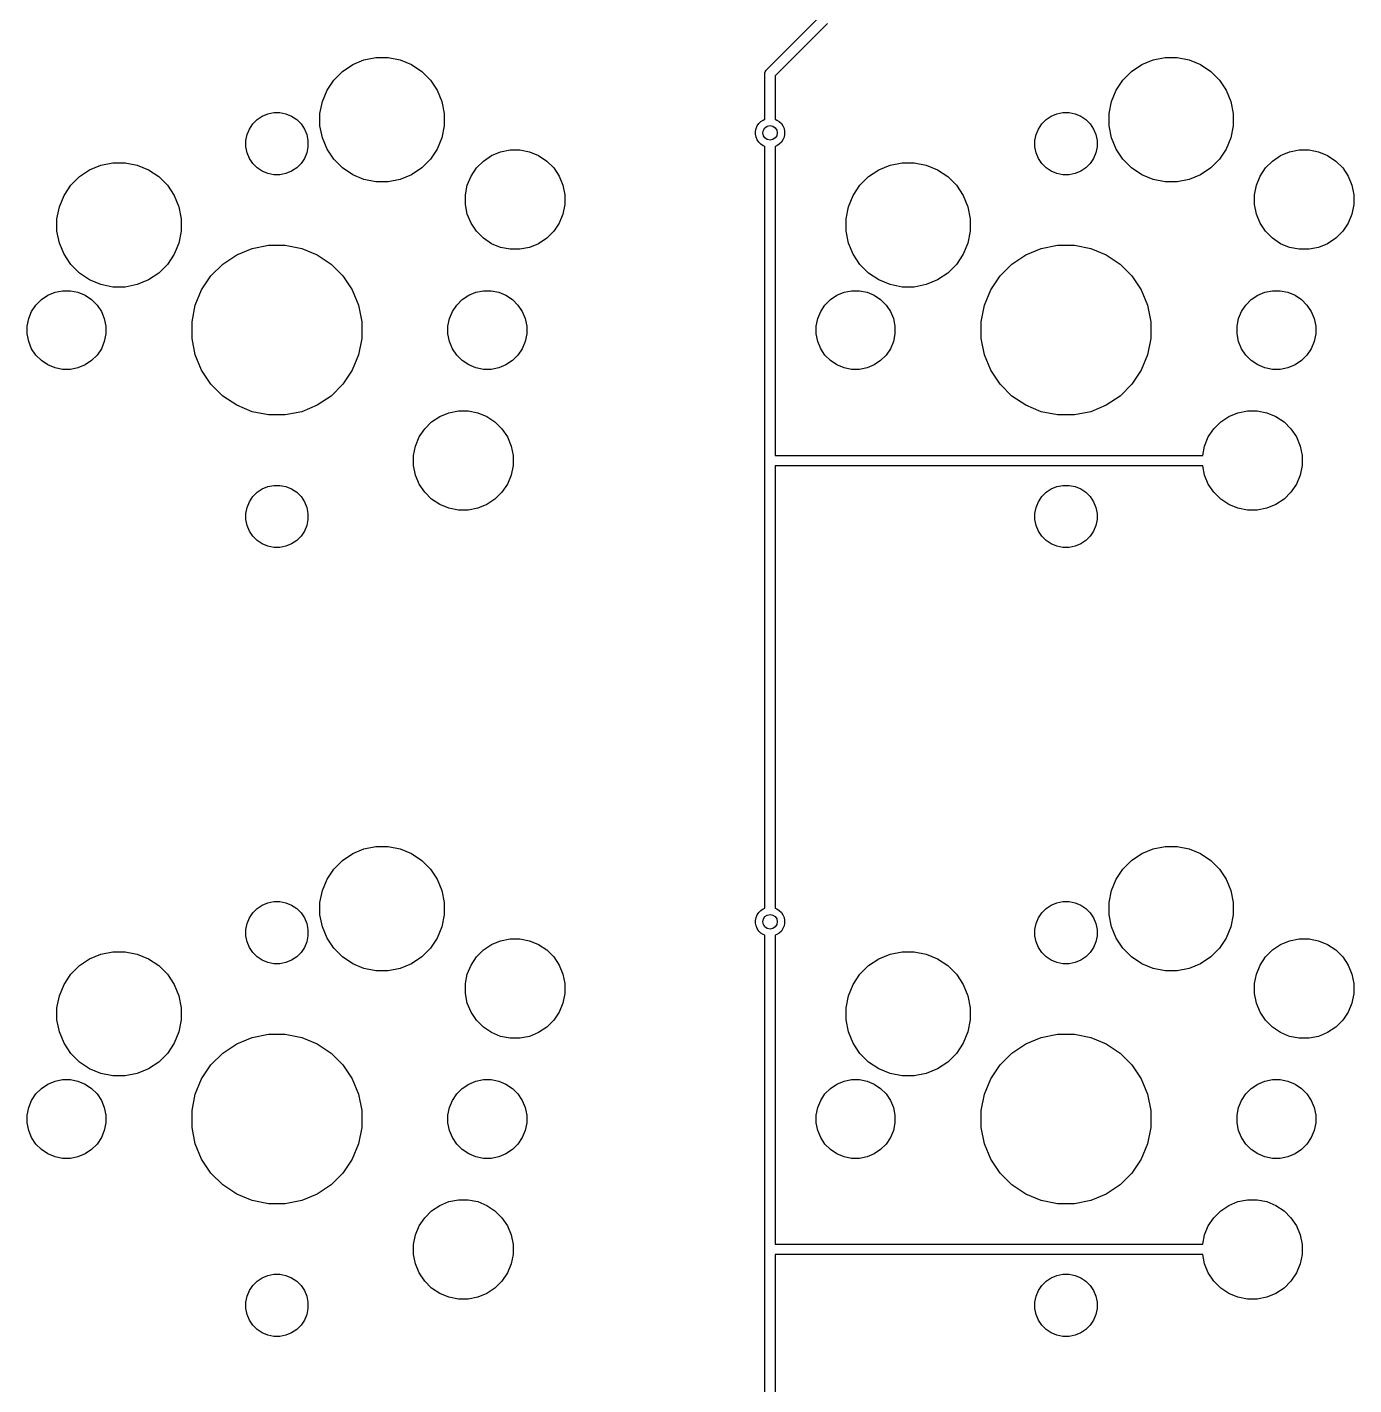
# Model space of a CAD drawing. Extents: x 111 to 185, y -151 to -34.
# Drawn here: x 111.44 to 143.47, y -108.02 to -75.24 of the extents above; entities that cross this region are included whole.
import ezdxf

# ---------------------------------------------------------------- set-up
doc = ezdxf.new("R2010")
doc.units = 0
doc.layers.add('BLACK', color=7, linetype='CONTINUOUS')

msp = doc.modelspace()

# ---------------------------------------------------------------- linework, layer by layer
at = {"layer": 'BLACK', "linetype": 'CONTINUOUS'}
for p, q in [((129.297, -76.266), (130.558, -75.0052)), ((130.767, -75.1497), (129.506, -76.4105)), ((119.304, -76.1407), (119.577, -76.0276)), ((119.577, -76.0276), (119.867, -75.97)), ((119.867, -75.97), (120.163, -75.97)), ((120.163, -75.97), (120.453, -76.0276)), ((120.453, -76.0276), (120.726, -76.1407)), ((138.354, -76.1407), (138.627, -76.0276)), ((138.627, -76.0276), (138.917, -75.97)), ((138.917, -75.97), (139.213, -75.97)), ((139.213, -75.97), (139.503, -76.0276)), ((139.503, -76.0276), (139.776, -76.1407)), ((118.85, -76.5138), (119.059, -76.3049)), ((119.059, -76.3049), (119.304, -76.1407)), ((120.726, -76.1407), (120.971, -76.3049)), ((120.971, -76.3049), (121.18, -76.5138)), ((129.256, -76.3588), (129.258, -76.3342)), ((129.256, -76.3649), (129.256, -76.3588)), ((129.256, -77.4604), (129.256, -76.3649)), ((129.258, -76.3342), (129.265, -76.3107)), ((129.265, -76.3107), (129.277, -76.289)), ((129.277, -76.289), (129.289, -76.2747)), ((129.289, -76.2747), (129.292, -76.2699)), ((129.289, -76.2747), (129.289, -76.2747)), ((129.292, -76.2699), (129.297, -76.266)), ((137.9, -76.5138), (138.109, -76.3049)), ((138.109, -76.3049), (138.354, -76.1407)), ((139.776, -76.1407), (140.021, -76.3049)), ((140.021, -76.3049), (140.23, -76.5138)), ((118.686, -76.7595), (118.85, -76.5138)), ((121.18, -76.5138), (121.344, -76.7595)), ((129.506, -76.4105), (129.506, -77.4604)), ((137.736, -76.7595), (137.9, -76.5138)), ((140.23, -76.5138), (140.394, -76.7595)), ((118.515, -77.3223), (118.573, -77.0325)), ((118.573, -77.0325), (118.686, -76.7595)), ((121.344, -76.7595), (121.457, -77.0325)), ((121.457, -77.0325), (121.515, -77.3223)), ((137.565, -77.3223), (137.623, -77.0325)), ((137.623, -77.0325), (137.736, -76.7595)), ((140.394, -76.7595), (140.507, -77.0325)), ((140.507, -77.0325), (140.565, -77.3223)), ((117.12, -77.3854), (117.256, -77.3288)), ((117.256, -77.3288), (117.401, -77.3)), ((117.401, -77.3), (117.549, -77.3)), ((117.549, -77.3), (117.694, -77.3288)), ((117.694, -77.3288), (117.83, -77.3854)), ((118.515, -77.6177), (118.515, -77.3223)), ((121.515, -77.3223), (121.515, -77.6177)), ((136.17, -77.3854), (136.306, -77.3288)), ((136.306, -77.3288), (136.451, -77.3)), ((136.451, -77.3), (136.599, -77.3)), ((136.599, -77.3), (136.744, -77.3288)), ((136.744, -77.3288), (136.88, -77.3854)), ((137.565, -77.6177), (137.565, -77.3223)), ((140.565, -77.3223), (140.565, -77.6177)), ((116.754, -77.8312), (116.81, -77.6947)), ((116.81, -77.6947), (116.892, -77.5719)), ((116.892, -77.5719), (116.997, -77.4674)), ((116.997, -77.4674), (117.12, -77.3854)), ((117.83, -77.3854), (117.953, -77.4674)), ((117.953, -77.4674), (118.058, -77.5719)), ((118.058, -77.5719), (118.14, -77.6947)), ((118.14, -77.6947), (118.196, -77.8312)), ((118.573, -77.9075), (118.515, -77.6177)), ((121.515, -77.6177), (121.457, -77.9075)), ((129.031, -77.753), (129.045, -77.6854)), ((129.045, -77.6854), (129.071, -77.6217)), ((129.071, -77.6217), (129.109, -77.5644)), ((129.109, -77.5644), (129.158, -77.5156)), ((129.158, -77.5156), (129.215, -77.4773)), ((129.215, -77.4773), (129.256, -77.4604)), ((129.506, -77.4604), (129.547, -77.4773)), ((129.547, -77.4773), (129.604, -77.5156)), ((129.604, -77.5156), (129.653, -77.5644)), ((129.653, -77.5644), (129.691, -77.6217)), ((129.691, -77.6217), (129.718, -77.6854)), ((129.718, -77.6854), (129.731, -77.753)), ((135.804, -77.8312), (135.86, -77.6947)), ((135.86, -77.6947), (135.942, -77.5719)), ((135.942, -77.5719), (136.047, -77.4674)), ((136.047, -77.4674), (136.17, -77.3854)), ((136.88, -77.3854), (137.003, -77.4674)), ((137.003, -77.4674), (137.108, -77.5719)), ((137.108, -77.5719), (137.19, -77.6947)), ((137.19, -77.6947), (137.246, -77.8312)), ((137.623, -77.9075), (137.565, -77.6177)), ((140.565, -77.6177), (140.507, -77.9075)), ((116.725, -77.9761), (116.754, -77.8312)), ((116.725, -78.1239), (116.725, -77.9761)), ((118.196, -77.8312), (118.225, -77.9761)), ((118.225, -77.9761), (118.225, -78.1239)), ((118.686, -78.1805), (118.573, -77.9075)), ((121.457, -77.9075), (121.344, -78.1805)), ((129.031, -77.822), (129.031, -77.753)), ((129.045, -77.8896), (129.031, -77.822)), ((129.071, -77.9533), (129.045, -77.8896)), ((129.109, -78.0106), (129.071, -77.9533)), ((129.158, -78.0594), (129.109, -78.0106)), ((129.653, -78.0106), (129.604, -78.0594)), ((129.691, -77.9533), (129.653, -78.0106)), ((129.718, -77.8896), (129.691, -77.9533)), ((129.731, -77.822), (129.718, -77.8896)), ((129.731, -77.753), (129.731, -77.822)), ((135.775, -77.9761), (135.804, -77.8312)), ((135.775, -78.1239), (135.775, -77.9761)), ((137.246, -77.8312), (137.275, -77.9761)), ((137.275, -77.9761), (137.275, -78.1239)), ((137.736, -78.1805), (137.623, -77.9075)), ((140.507, -77.9075), (140.394, -78.1805)), ((116.754, -78.2688), (116.725, -78.1239)), ((116.81, -78.4053), (116.754, -78.2688)), ((118.196, -78.2688), (118.14, -78.4053)), ((118.225, -78.1239), (118.196, -78.2688)), ((118.85, -78.4262), (118.686, -78.1805)), ((121.344, -78.1805), (121.18, -78.4262)), ((122.46, -78.4679), (122.657, -78.3366)), ((122.657, -78.3366), (122.875, -78.2461)), ((122.875, -78.2461), (123.107, -78.2)), ((123.107, -78.2), (123.343, -78.2)), ((123.343, -78.2), (123.575, -78.2461)), ((123.575, -78.2461), (123.793, -78.3366)), ((123.793, -78.3366), (123.99, -78.4679)), ((129.215, -78.0977), (129.158, -78.0594)), ((129.256, -78.1146), (129.215, -78.0977)), ((129.256, -85.6236), (129.256, -78.1146)), ((129.547, -78.0977), (129.506, -78.1146)), ((129.506, -78.1146), (129.506, -85.575)), ((129.604, -78.0594), (129.547, -78.0977)), ((135.804, -78.2688), (135.775, -78.1239)), ((135.86, -78.4053), (135.804, -78.2688)), ((137.246, -78.2688), (137.19, -78.4053)), ((137.275, -78.1239), (137.246, -78.2688)), ((137.9, -78.4262), (137.736, -78.1805)), ((140.394, -78.1805), (140.23, -78.4262)), ((141.51, -78.4679), (141.707, -78.3366)), ((141.707, -78.3366), (141.925, -78.2461)), ((141.925, -78.2461), (142.157, -78.2)), ((142.157, -78.2), (142.393, -78.2)), ((142.393, -78.2), (142.625, -78.2461)), ((142.625, -78.2461), (142.843, -78.3366)), ((142.843, -78.3366), (143.04, -78.4679)), ((112.709, -78.8449), (112.954, -78.6807)), ((112.954, -78.6807), (113.227, -78.5676)), ((113.227, -78.5676), (113.517, -78.51)), ((113.517, -78.51), (113.813, -78.51)), ((113.813, -78.51), (114.103, -78.5676)), ((114.103, -78.5676), (114.376, -78.6807)), ((114.376, -78.6807), (114.621, -78.8449)), ((116.892, -78.5281), (116.81, -78.4053)), ((116.997, -78.6326), (116.892, -78.5281)), ((117.12, -78.7146), (116.997, -78.6326)), ((117.953, -78.6326), (117.83, -78.7146)), ((118.058, -78.5281), (117.953, -78.6326)), ((118.14, -78.4053), (118.058, -78.5281)), ((119.059, -78.6351), (118.85, -78.4262)), ((119.304, -78.7993), (119.059, -78.6351)), ((120.971, -78.6351), (120.726, -78.7993)), ((121.18, -78.4262), (120.971, -78.6351)), ((122.162, -78.8316), (122.293, -78.635)), ((122.293, -78.635), (122.46, -78.4679)), ((123.99, -78.4679), (124.157, -78.635)), ((124.157, -78.635), (124.288, -78.8316)), ((131.759, -78.8449), (132.004, -78.6807)), ((132.004, -78.6807), (132.277, -78.5676)), ((132.277, -78.5676), (132.567, -78.51)), ((132.567, -78.51), (132.863, -78.51)), ((132.863, -78.51), (133.153, -78.5676)), ((133.153, -78.5676), (133.426, -78.6807)), ((133.426, -78.6807), (133.671, -78.8449)), ((135.942, -78.5281), (135.86, -78.4053)), ((136.047, -78.6326), (135.942, -78.5281)), ((136.17, -78.7146), (136.047, -78.6326)), ((137.003, -78.6326), (136.88, -78.7146)), ((137.108, -78.5281), (137.003, -78.6326)), ((137.19, -78.4053), (137.108, -78.5281)), ((138.109, -78.6351), (137.9, -78.4262)), ((138.354, -78.7993), (138.109, -78.6351)), ((140.021, -78.6351), (139.776, -78.7993)), ((140.23, -78.4262), (140.021, -78.6351)), ((141.212, -78.8316), (141.343, -78.635)), ((141.343, -78.635), (141.51, -78.4679)), ((143.04, -78.4679), (143.207, -78.635)), ((143.207, -78.635), (143.338, -78.8316)), ((112.5, -79.0538), (112.709, -78.8449)), ((114.621, -78.8449), (114.83, -79.0538)), ((117.256, -78.7712), (117.12, -78.7146)), ((117.401, -78.8), (117.256, -78.7712)), ((117.549, -78.8), (117.401, -78.8)), ((117.694, -78.7712), (117.549, -78.8)), ((117.83, -78.7146), (117.694, -78.7712)), ((119.577, -78.9124), (119.304, -78.7993)), ((119.867, -78.97), (119.577, -78.9124)), ((120.163, -78.97), (119.867, -78.97)), ((120.453, -78.9124), (120.163, -78.97)), ((120.726, -78.7993), (120.453, -78.9124)), ((122.071, -79.05), (122.162, -78.8316)), ((124.288, -78.8316), (124.379, -79.05)), ((131.55, -79.0538), (131.759, -78.8449)), ((133.671, -78.8449), (133.88, -79.0538)), ((136.306, -78.7712), (136.17, -78.7146)), ((136.451, -78.8), (136.306, -78.7712)), ((136.599, -78.8), (136.451, -78.8)), ((136.744, -78.7712), (136.599, -78.8)), ((136.88, -78.7146), (136.744, -78.7712)), ((138.627, -78.9124), (138.354, -78.7993)), ((138.917, -78.97), (138.627, -78.9124)), ((139.213, -78.97), (138.917, -78.97)), ((139.503, -78.9124), (139.213, -78.97)), ((139.776, -78.7993), (139.503, -78.9124)), ((141.121, -79.05), (141.212, -78.8316)), ((143.338, -78.8316), (143.429, -79.05)), ((112.223, -79.5725), (112.336, -79.2995)), ((112.336, -79.2995), (112.5, -79.0538)), ((114.83, -79.0538), (114.994, -79.2995)), ((114.994, -79.2995), (115.107, -79.5725)), ((122.025, -79.2818), (122.071, -79.05)), ((122.025, -79.5182), (122.025, -79.2818)), ((124.379, -79.05), (124.425, -79.2818)), ((124.425, -79.2818), (124.425, -79.5182)), ((131.273, -79.5725), (131.386, -79.2995)), ((131.386, -79.2995), (131.55, -79.0538)), ((133.88, -79.0538), (134.044, -79.2995)), ((134.044, -79.2995), (134.157, -79.5725)), ((141.075, -79.2818), (141.121, -79.05)), ((141.075, -79.5182), (141.075, -79.2818)), ((143.429, -79.05), (143.475, -79.2818)), ((143.475, -79.2818), (143.475, -79.5182)), ((112.165, -79.8623), (112.223, -79.5725)), ((115.107, -79.5725), (115.165, -79.8623)), ((122.071, -79.75), (122.025, -79.5182)), ((124.425, -79.5182), (124.379, -79.75)), ((131.215, -79.8623), (131.273, -79.5725)), ((134.157, -79.5725), (134.215, -79.8623)), ((141.121, -79.75), (141.075, -79.5182)), ((143.475, -79.5182), (143.429, -79.75)), ((112.165, -80.1577), (112.165, -79.8623)), ((115.165, -79.8623), (115.165, -80.1577)), ((122.162, -79.9684), (122.071, -79.75)), ((122.293, -80.165), (122.162, -79.9684)), ((124.288, -79.9684), (124.157, -80.165)), ((124.379, -79.75), (124.288, -79.9684)), ((131.215, -80.1577), (131.215, -79.8623)), ((134.215, -79.8623), (134.215, -80.1577)), ((141.212, -79.9684), (141.121, -79.75)), ((141.343, -80.165), (141.212, -79.9684)), ((143.338, -79.9684), (143.207, -80.165)), ((143.429, -79.75), (143.338, -79.9684)), ((112.223, -80.4475), (112.165, -80.1577)), ((115.165, -80.1577), (115.107, -80.4475)), ((122.46, -80.3321), (122.293, -80.165)), ((124.157, -80.165), (123.99, -80.3321)), ((131.273, -80.4475), (131.215, -80.1577)), ((134.215, -80.1577), (134.157, -80.4475)), ((141.51, -80.3321), (141.343, -80.165)), ((143.207, -80.165), (143.04, -80.3321)), ((112.336, -80.7205), (112.223, -80.4475)), ((115.107, -80.4475), (114.994, -80.7205)), ((116.504, -80.7333), (116.877, -80.5788)), ((116.877, -80.5788), (117.273, -80.5)), ((117.273, -80.5), (117.677, -80.5)), ((117.677, -80.5), (118.073, -80.5788)), ((118.073, -80.5788), (118.446, -80.7333)), ((122.657, -80.4634), (122.46, -80.3321)), ((122.875, -80.5539), (122.657, -80.4634)), ((123.107, -80.6), (122.875, -80.5539)), ((123.343, -80.6), (123.107, -80.6)), ((123.575, -80.5539), (123.343, -80.6)), ((123.793, -80.4634), (123.575, -80.5539)), ((123.99, -80.3321), (123.793, -80.4634)), ((131.386, -80.7205), (131.273, -80.4475)), ((134.157, -80.4475), (134.044, -80.7205)), ((135.554, -80.7333), (135.927, -80.5788)), ((135.927, -80.5788), (136.323, -80.5)), ((136.323, -80.5), (136.727, -80.5)), ((136.727, -80.5), (137.123, -80.5788)), ((137.123, -80.5788), (137.496, -80.7333)), ((141.707, -80.4634), (141.51, -80.3321)), ((141.925, -80.5539), (141.707, -80.4634)), ((142.157, -80.6), (141.925, -80.5539)), ((142.393, -80.6), (142.157, -80.6)), ((142.625, -80.5539), (142.393, -80.6)), ((142.843, -80.4634), (142.625, -80.5539)), ((143.04, -80.3321), (142.843, -80.4634)), ((112.5, -80.9662), (112.336, -80.7205)), ((112.709, -81.1751), (112.5, -80.9662)), ((114.83, -80.9662), (114.621, -81.1751)), ((114.994, -80.7205), (114.83, -80.9662)), ((115.883, -81.2432), (116.168, -80.9577)), ((116.168, -80.9577), (116.504, -80.7333)), ((118.446, -80.7333), (118.782, -80.9577)), ((118.782, -80.9577), (119.067, -81.2432)), ((131.55, -80.9662), (131.386, -80.7205)), ((131.759, -81.1751), (131.55, -80.9662)), ((133.88, -80.9662), (133.671, -81.1751)), ((134.044, -80.7205), (133.88, -80.9662)), ((134.933, -81.2432), (135.218, -80.9577)), ((135.218, -80.9577), (135.554, -80.7333)), ((137.496, -80.7333), (137.832, -80.9577)), ((137.832, -80.9577), (138.117, -81.2432)), ((112.954, -81.3393), (112.709, -81.1751)), ((114.621, -81.1751), (114.376, -81.3393)), ((115.658, -81.579), (115.883, -81.2432)), ((119.067, -81.2432), (119.292, -81.579)), ((132.004, -81.3393), (131.759, -81.1751)), ((133.671, -81.1751), (133.426, -81.3393)), ((134.708, -81.579), (134.933, -81.2432)), ((138.117, -81.2432), (138.342, -81.579)), ((112.118, -81.6365), (112.301, -81.6)), ((112.301, -81.6), (112.489, -81.6)), ((112.489, -81.6), (112.672, -81.6365)), ((113.227, -81.4524), (112.954, -81.3393)), ((113.517, -81.51), (113.227, -81.4524)), ((113.813, -81.51), (113.517, -81.51)), ((114.103, -81.4524), (113.813, -81.51)), ((114.376, -81.3393), (114.103, -81.4524)), ((115.504, -81.952), (115.658, -81.579)), ((119.292, -81.579), (119.446, -81.952)), ((122.278, -81.6365), (122.461, -81.6)), ((122.461, -81.6), (122.649, -81.6)), ((122.649, -81.6), (122.832, -81.6365)), ((131.168, -81.6365), (131.351, -81.6)), ((131.351, -81.6), (131.539, -81.6)), ((131.539, -81.6), (131.722, -81.6365)), ((132.277, -81.4524), (132.004, -81.3393)), ((132.567, -81.51), (132.277, -81.4524)), ((132.863, -81.51), (132.567, -81.51)), ((133.153, -81.4524), (132.863, -81.51)), ((133.426, -81.3393), (133.153, -81.4524)), ((134.554, -81.952), (134.708, -81.579)), ((138.342, -81.579), (138.496, -81.952)), ((141.328, -81.6365), (141.511, -81.6)), ((141.511, -81.6), (141.699, -81.6)), ((141.699, -81.6), (141.882, -81.6365)), ((111.553, -82.1), (111.657, -81.9444)), ((111.657, -81.9444), (111.789, -81.8121)), ((111.789, -81.8121), (111.945, -81.7081)), ((111.945, -81.7081), (112.118, -81.6365)), ((112.672, -81.6365), (112.845, -81.7081)), ((112.845, -81.7081), (113.001, -81.8121)), ((113.001, -81.8121), (113.133, -81.9444)), ((113.133, -81.9444), (113.237, -82.1)), ((115.425, -82.3481), (115.504, -81.952)), ((119.446, -81.952), (119.525, -82.3481)), ((121.713, -82.1), (121.817, -81.9444)), ((121.817, -81.9444), (121.949, -81.8121)), ((121.949, -81.8121), (122.105, -81.7081)), ((122.105, -81.7081), (122.278, -81.6365)), ((122.832, -81.6365), (123.005, -81.7081)), ((123.005, -81.7081), (123.161, -81.8121)), ((123.161, -81.8121), (123.293, -81.9444)), ((123.293, -81.9444), (123.397, -82.1)), ((130.603, -82.1), (130.707, -81.9444)), ((130.707, -81.9444), (130.839, -81.8121)), ((130.839, -81.8121), (130.995, -81.7081)), ((130.995, -81.7081), (131.168, -81.6365)), ((131.722, -81.6365), (131.895, -81.7081)), ((131.895, -81.7081), (132.051, -81.8121)), ((132.051, -81.8121), (132.183, -81.9444)), ((132.183, -81.9444), (132.287, -82.1)), ((134.475, -82.3481), (134.554, -81.952)), ((138.496, -81.952), (138.575, -82.3481)), ((140.763, -82.1), (140.867, -81.9444)), ((140.867, -81.9444), (140.999, -81.8121)), ((140.999, -81.8121), (141.155, -81.7081)), ((141.155, -81.7081), (141.328, -81.6365)), ((141.882, -81.6365), (142.055, -81.7081)), ((142.055, -81.7081), (142.211, -81.8121)), ((142.211, -81.8121), (142.343, -81.9444)), ((142.343, -81.9444), (142.447, -82.1)), ((111.445, -82.4564), (111.482, -82.2729)), ((111.482, -82.2729), (111.553, -82.1)), ((113.237, -82.1), (113.308, -82.2729)), ((113.308, -82.2729), (113.345, -82.4564)), ((121.605, -82.4564), (121.642, -82.2729)), ((121.642, -82.2729), (121.713, -82.1)), ((123.397, -82.1), (123.468, -82.2729)), ((123.468, -82.2729), (123.505, -82.4564)), ((130.495, -82.4564), (130.532, -82.2729)), ((130.532, -82.2729), (130.603, -82.1)), ((132.287, -82.1), (132.358, -82.2729)), ((132.358, -82.2729), (132.395, -82.4564)), ((140.655, -82.4564), (140.692, -82.2729)), ((140.692, -82.2729), (140.763, -82.1)), ((142.447, -82.1), (142.518, -82.2729)), ((142.518, -82.2729), (142.555, -82.4564)), ((111.445, -82.6436), (111.445, -82.4564)), ((113.345, -82.4564), (113.345, -82.6436)), ((115.425, -82.7519), (115.425, -82.3481)), ((119.525, -82.3481), (119.525, -82.7519)), ((121.605, -82.6436), (121.605, -82.4564)), ((123.505, -82.4564), (123.505, -82.6436)), ((130.495, -82.6436), (130.495, -82.4564)), ((132.395, -82.4564), (132.395, -82.6436)), ((134.475, -82.7519), (134.475, -82.3481)), ((138.575, -82.3481), (138.575, -82.7519)), ((140.655, -82.6436), (140.655, -82.4564)), ((142.555, -82.4564), (142.555, -82.6436)), ((111.482, -82.8271), (111.445, -82.6436)), ((111.553, -83), (111.482, -82.8271)), ((113.308, -82.8271), (113.237, -83)), ((113.345, -82.6436), (113.308, -82.8271)), ((115.504, -83.148), (115.425, -82.7519)), ((119.525, -82.7519), (119.446, -83.148)), ((121.642, -82.8271), (121.605, -82.6436)), ((121.713, -83), (121.642, -82.8271)), ((123.468, -82.8271), (123.397, -83)), ((123.505, -82.6436), (123.468, -82.8271)), ((130.532, -82.8271), (130.495, -82.6436)), ((130.603, -83), (130.532, -82.8271)), ((132.358, -82.8271), (132.287, -83)), ((132.395, -82.6436), (132.358, -82.8271)), ((134.554, -83.148), (134.475, -82.7519)), ((138.575, -82.7519), (138.496, -83.148)), ((140.692, -82.8271), (140.655, -82.6436)), ((140.763, -83), (140.692, -82.8271)), ((142.518, -82.8271), (142.447, -83)), ((142.555, -82.6436), (142.518, -82.8271)), ((111.657, -83.1556), (111.553, -83)), ((111.789, -83.2879), (111.657, -83.1556)), ((113.133, -83.1556), (113.001, -83.2879)), ((113.237, -83), (113.133, -83.1556)), ((115.658, -83.521), (115.504, -83.148)), ((119.446, -83.148), (119.292, -83.521)), ((121.817, -83.1556), (121.713, -83)), ((121.949, -83.2879), (121.817, -83.1556)), ((123.293, -83.1556), (123.161, -83.2879)), ((123.397, -83), (123.293, -83.1556)), ((130.707, -83.1556), (130.603, -83)), ((130.839, -83.2879), (130.707, -83.1556)), ((132.183, -83.1556), (132.051, -83.2879)), ((132.287, -83), (132.183, -83.1556)), ((134.708, -83.521), (134.554, -83.148)), ((138.496, -83.148), (138.342, -83.521)), ((140.867, -83.1556), (140.763, -83)), ((140.999, -83.2879), (140.867, -83.1556)), ((142.343, -83.1556), (142.211, -83.2879)), ((142.447, -83), (142.343, -83.1556)), ((111.945, -83.3919), (111.789, -83.2879)), ((112.118, -83.4635), (111.945, -83.3919)), ((112.301, -83.5), (112.118, -83.4635)), ((112.489, -83.5), (112.301, -83.5)), ((112.672, -83.4635), (112.489, -83.5)), ((112.845, -83.3919), (112.672, -83.4635)), ((113.001, -83.2879), (112.845, -83.3919)), ((115.883, -83.8568), (115.658, -83.521)), ((119.292, -83.521), (119.067, -83.8568)), ((122.105, -83.3919), (121.949, -83.2879)), ((122.278, -83.4635), (122.105, -83.3919)), ((122.461, -83.5), (122.278, -83.4635)), ((122.649, -83.5), (122.461, -83.5)), ((122.832, -83.4635), (122.649, -83.5)), ((123.005, -83.3919), (122.832, -83.4635)), ((123.161, -83.2879), (123.005, -83.3919)), ((130.995, -83.3919), (130.839, -83.2879)), ((131.168, -83.4635), (130.995, -83.3919)), ((131.351, -83.5), (131.168, -83.4635)), ((131.539, -83.5), (131.351, -83.5)), ((131.722, -83.4635), (131.539, -83.5)), ((131.895, -83.3919), (131.722, -83.4635)), ((132.051, -83.2879), (131.895, -83.3919)), ((134.933, -83.8568), (134.708, -83.521)), ((138.342, -83.521), (138.117, -83.8568)), ((141.155, -83.3919), (140.999, -83.2879)), ((141.328, -83.4635), (141.155, -83.3919)), ((141.511, -83.5), (141.328, -83.4635)), ((141.699, -83.5), (141.511, -83.5)), ((141.882, -83.4635), (141.699, -83.5)), ((142.055, -83.3919), (141.882, -83.4635)), ((142.211, -83.2879), (142.055, -83.3919)), ((116.168, -84.1423), (115.883, -83.8568)), ((119.067, -83.8568), (118.782, -84.1423)), ((135.218, -84.1423), (134.933, -83.8568)), ((138.117, -83.8568), (137.832, -84.1423)), ((116.504, -84.3667), (116.168, -84.1423)), ((118.782, -84.1423), (118.446, -84.3667)), ((135.554, -84.3667), (135.218, -84.1423)), ((137.832, -84.1423), (137.496, -84.3667)), ((116.877, -84.5212), (116.504, -84.3667)), ((117.273, -84.6), (116.877, -84.5212)), ((118.073, -84.5212), (117.677, -84.6)), ((118.446, -84.3667), (118.073, -84.5212)), ((121.407, -84.6366), (121.625, -84.5461)), ((121.625, -84.5461), (121.857, -84.5)), ((121.857, -84.5), (122.093, -84.5)), ((122.093, -84.5), (122.325, -84.5461)), ((122.325, -84.5461), (122.543, -84.6366)), ((135.927, -84.5212), (135.554, -84.3667)), ((136.323, -84.6), (135.927, -84.5212)), ((137.123, -84.5212), (136.727, -84.6)), ((137.496, -84.3667), (137.123, -84.5212)), ((140.457, -84.6366), (140.675, -84.5461)), ((140.675, -84.5461), (140.907, -84.5)), ((140.907, -84.5), (141.143, -84.5)), ((141.143, -84.5), (141.375, -84.5461)), ((141.375, -84.5461), (141.593, -84.6366)), ((117.677, -84.6), (117.273, -84.6)), ((121.043, -84.935), (121.21, -84.7679)), ((121.21, -84.7679), (121.407, -84.6366)), ((122.543, -84.6366), (122.74, -84.7679)), ((122.74, -84.7679), (122.907, -84.935)), ((136.727, -84.6), (136.323, -84.6)), ((140.093, -84.935), (140.26, -84.7679)), ((140.26, -84.7679), (140.457, -84.6366)), ((141.593, -84.6366), (141.79, -84.7679)), ((141.79, -84.7679), (141.957, -84.935)), ((120.821, -85.35), (120.912, -85.1316)), ((120.912, -85.1316), (121.043, -84.935)), ((122.907, -84.935), (123.038, -85.1316)), ((123.038, -85.1316), (123.129, -85.35)), ((139.871, -85.35), (139.962, -85.1316)), ((139.962, -85.1316), (140.093, -84.935)), ((141.957, -84.935), (142.088, -85.1316)), ((142.088, -85.1316), (142.179, -85.35)), ((120.775, -85.5818), (120.821, -85.35)), ((123.129, -85.35), (123.175, -85.5818)), ((139.826, -85.575), (139.871, -85.35)), ((142.179, -85.35), (142.225, -85.5818)), ((120.775, -85.8182), (120.775, -85.5818)), ((120.821, -86.05), (120.775, -85.8182)), ((123.175, -85.8182), (123.129, -86.05)), ((123.175, -85.5818), (123.175, -85.8182)), ((129.256, -85.6298), (129.256, -85.6236)), ((129.256, -85.6359), (129.256, -85.6298)), ((129.256, -96.5104), (129.256, -85.6359)), ((129.256, -85.6359), (129.256, -85.6359)), ((129.256, -85.6359), (129.256, -85.6359)), ((129.506, -85.575), (139.826, -85.575)), ((139.826, -85.825), (129.506, -85.825)), ((129.506, -85.825), (129.506, -96.5104)), ((139.871, -86.05), (139.826, -85.825)), ((142.225, -85.8182), (142.179, -86.05)), ((142.225, -85.5818), (142.225, -85.8182)), ((120.912, -86.2684), (120.821, -86.05)), ((123.129, -86.05), (123.038, -86.2684)), ((139.962, -86.2684), (139.871, -86.05)), ((142.179, -86.05), (142.088, -86.2684)), ((116.892, -86.5719), (116.997, -86.4674)), ((116.997, -86.4674), (117.12, -86.3854)), ((117.12, -86.3854), (117.256, -86.3288)), ((117.256, -86.3288), (117.401, -86.3)), ((117.401, -86.3), (117.549, -86.3)), ((117.549, -86.3), (117.694, -86.3288)), ((117.694, -86.3288), (117.83, -86.3854)), ((117.83, -86.3854), (117.953, -86.4674)), ((117.953, -86.4674), (118.058, -86.5719)), ((121.043, -86.465), (120.912, -86.2684)), ((121.21, -86.6321), (121.043, -86.465)), ((122.907, -86.465), (122.74, -86.6321)), ((123.038, -86.2684), (122.907, -86.465)), ((135.942, -86.5719), (136.047, -86.4674)), ((136.047, -86.4674), (136.17, -86.3854)), ((136.17, -86.3854), (136.306, -86.3288)), ((136.306, -86.3288), (136.451, -86.3)), ((136.451, -86.3), (136.599, -86.3)), ((136.599, -86.3), (136.744, -86.3288)), ((136.744, -86.3288), (136.88, -86.3854)), ((136.88, -86.3854), (137.003, -86.4674)), ((137.003, -86.4674), (137.108, -86.5719)), ((140.093, -86.465), (139.962, -86.2684)), ((140.26, -86.6321), (140.093, -86.465)), ((141.957, -86.465), (141.79, -86.6321)), ((142.088, -86.2684), (141.957, -86.465)), ((116.725, -86.9761), (116.754, -86.8312)), ((116.754, -86.8312), (116.81, -86.6947)), ((116.81, -86.6947), (116.892, -86.5719)), ((118.058, -86.5719), (118.14, -86.6947)), ((118.14, -86.6947), (118.196, -86.8312)), ((118.196, -86.8312), (118.225, -86.9761)), ((121.407, -86.7634), (121.21, -86.6321)), ((121.625, -86.8539), (121.407, -86.7634)), ((121.857, -86.9), (121.625, -86.8539)), ((122.325, -86.8539), (122.093, -86.9)), ((122.543, -86.7634), (122.325, -86.8539)), ((122.74, -86.6321), (122.543, -86.7634)), ((135.775, -86.9761), (135.804, -86.8312)), ((135.804, -86.8312), (135.86, -86.6947)), ((135.86, -86.6947), (135.942, -86.5719)), ((137.108, -86.5719), (137.19, -86.6947)), ((137.19, -86.6947), (137.246, -86.8312)), ((137.246, -86.8312), (137.275, -86.9761)), ((140.457, -86.7634), (140.26, -86.6321)), ((140.675, -86.8539), (140.457, -86.7634)), ((140.907, -86.9), (140.675, -86.8539)), ((141.375, -86.8539), (141.143, -86.9)), ((141.593, -86.7634), (141.375, -86.8539)), ((141.79, -86.6321), (141.593, -86.7634)), ((116.725, -87.1239), (116.725, -86.9761)), ((116.754, -87.2688), (116.725, -87.1239)), ((118.225, -87.1239), (118.196, -87.2688)), ((118.225, -86.9761), (118.225, -87.1239)), ((122.093, -86.9), (121.857, -86.9)), ((135.775, -87.1239), (135.775, -86.9761)), ((135.804, -87.2688), (135.775, -87.1239)), ((137.275, -87.1239), (137.246, -87.2688)), ((137.275, -86.9761), (137.275, -87.1239)), ((141.143, -86.9), (140.907, -86.9)), ((116.81, -87.4053), (116.754, -87.2688)), ((116.892, -87.5281), (116.81, -87.4053)), ((116.997, -87.6326), (116.892, -87.5281)), ((118.058, -87.5281), (117.953, -87.6326)), ((118.14, -87.4053), (118.058, -87.5281)), ((118.196, -87.2688), (118.14, -87.4053)), ((135.86, -87.4053), (135.804, -87.2688)), ((135.942, -87.5281), (135.86, -87.4053)), ((136.047, -87.6326), (135.942, -87.5281)), ((137.108, -87.5281), (137.003, -87.6326)), ((137.19, -87.4053), (137.108, -87.5281)), ((137.246, -87.2688), (137.19, -87.4053)), ((117.12, -87.7146), (116.997, -87.6326)), ((117.256, -87.7712), (117.12, -87.7146)), ((117.401, -87.8), (117.256, -87.7712)), ((117.549, -87.8), (117.401, -87.8)), ((117.694, -87.7712), (117.549, -87.8)), ((117.83, -87.7146), (117.694, -87.7712)), ((117.953, -87.6326), (117.83, -87.7146)), ((136.17, -87.7146), (136.047, -87.6326)), ((136.306, -87.7712), (136.17, -87.7146)), ((136.451, -87.8), (136.306, -87.7712)), ((136.599, -87.8), (136.451, -87.8)), ((136.744, -87.7712), (136.599, -87.8)), ((136.88, -87.7146), (136.744, -87.7712)), ((137.003, -87.6326), (136.88, -87.7146)), ((119.577, -95.0776), (119.867, -95.02)), ((119.867, -95.02), (120.163, -95.02)), ((120.163, -95.02), (120.453, -95.0776)), ((138.627, -95.0776), (138.917, -95.02)), ((138.917, -95.02), (139.213, -95.02)), ((139.213, -95.02), (139.503, -95.0776)), ((118.85, -95.5638), (119.059, -95.3549)), ((119.059, -95.3549), (119.304, -95.1907)), ((119.304, -95.1907), (119.577, -95.0776)), ((120.453, -95.0776), (120.726, -95.1907)), ((120.726, -95.1907), (120.971, -95.3549)), ((120.971, -95.3549), (121.18, -95.5638)), ((137.9, -95.5638), (138.109, -95.3549)), ((138.109, -95.3549), (138.354, -95.1907)), ((138.354, -95.1907), (138.627, -95.0776)), ((139.503, -95.0776), (139.776, -95.1907)), ((139.776, -95.1907), (140.021, -95.3549)), ((140.021, -95.3549), (140.23, -95.5638)), ((118.686, -95.8095), (118.85, -95.5638)), ((121.18, -95.5638), (121.344, -95.8095)), ((137.736, -95.8095), (137.9, -95.5638)), ((140.23, -95.5638), (140.394, -95.8095)), ((118.573, -96.0825), (118.686, -95.8095)), ((121.344, -95.8095), (121.457, -96.0825)), ((137.623, -96.0825), (137.736, -95.8095)), ((140.394, -95.8095), (140.507, -96.0825)), ((117.12, -96.4354), (117.256, -96.3788)), ((117.256, -96.3788), (117.401, -96.35)), ((117.401, -96.35), (117.549, -96.35)), ((117.549, -96.35), (117.694, -96.3788)), ((117.694, -96.3788), (117.83, -96.4354)), ((118.515, -96.3723), (118.573, -96.0825)), ((118.515, -96.6677), (118.515, -96.3723)), ((121.457, -96.0825), (121.515, -96.3723)), ((121.515, -96.3723), (121.515, -96.6677)), ((136.17, -96.4354), (136.306, -96.3788)), ((136.306, -96.3788), (136.451, -96.35)), ((136.451, -96.35), (136.599, -96.35)), ((136.599, -96.35), (136.744, -96.3788)), ((136.744, -96.3788), (136.88, -96.4354)), ((137.565, -96.3723), (137.623, -96.0825)), ((137.565, -96.6677), (137.565, -96.3723)), ((140.507, -96.0825), (140.565, -96.3723)), ((140.565, -96.3723), (140.565, -96.6677)), ((116.81, -96.7447), (116.892, -96.6219)), ((116.892, -96.6219), (116.997, -96.5174)), ((116.997, -96.5174), (117.12, -96.4354)), ((117.83, -96.4354), (117.953, -96.5174)), ((117.953, -96.5174), (118.058, -96.6219)), ((118.058, -96.6219), (118.14, -96.7447)), ((118.573, -96.9575), (118.515, -96.6677)), ((121.515, -96.6677), (121.457, -96.9575)), ((129.045, -96.7354), (129.071, -96.6717)), ((129.071, -96.6717), (129.109, -96.6144)), ((129.109, -96.6144), (129.158, -96.5656)), ((129.158, -96.5656), (129.215, -96.5273)), ((129.215, -96.5273), (129.256, -96.5104)), ((129.506, -96.5104), (129.547, -96.5273)), ((129.547, -96.5273), (129.604, -96.5656)), ((129.604, -96.5656), (129.653, -96.6144)), ((129.653, -96.6144), (129.691, -96.6717)), ((129.691, -96.6717), (129.718, -96.7354)), ((135.86, -96.7447), (135.942, -96.6219)), ((135.942, -96.6219), (136.047, -96.5174)), ((136.047, -96.5174), (136.17, -96.4354)), ((136.88, -96.4354), (137.003, -96.5174)), ((137.003, -96.5174), (137.108, -96.6219)), ((137.108, -96.6219), (137.19, -96.7447)), ((137.623, -96.9575), (137.565, -96.6677)), ((140.565, -96.6677), (140.507, -96.9575)), ((116.725, -97.0261), (116.754, -96.8812)), ((116.725, -97.1739), (116.725, -97.0261)), ((116.754, -96.8812), (116.81, -96.7447)), ((118.14, -96.7447), (118.196, -96.8812)), ((118.196, -96.8812), (118.225, -97.0261)), ((118.225, -97.0261), (118.225, -97.1739)), ((118.686, -97.2305), (118.573, -96.9575)), ((121.457, -96.9575), (121.344, -97.2305)), ((129.031, -96.803), (129.045, -96.7354)), ((129.031, -96.872), (129.031, -96.803)), ((129.045, -96.9396), (129.031, -96.872)), ((129.071, -97.0033), (129.045, -96.9396)), ((129.109, -97.0606), (129.071, -97.0033)), ((129.691, -97.0033), (129.653, -97.0606)), ((129.718, -96.9396), (129.691, -97.0033)), ((129.718, -96.7354), (129.731, -96.803)), ((129.731, -96.872), (129.718, -96.9396)), ((129.731, -96.803), (129.731, -96.872)), ((135.775, -97.0261), (135.804, -96.8812)), ((135.775, -97.1739), (135.775, -97.0261)), ((135.804, -96.8812), (135.86, -96.7447)), ((137.19, -96.7447), (137.246, -96.8812)), ((137.246, -96.8812), (137.275, -97.0261)), ((137.275, -97.0261), (137.275, -97.1739)), ((137.736, -97.2305), (137.623, -96.9575)), ((140.507, -96.9575), (140.394, -97.2305)), ((116.754, -97.3188), (116.725, -97.1739)), ((116.81, -97.4553), (116.754, -97.3188)), ((118.196, -97.3188), (118.14, -97.4553)), ((118.225, -97.1739), (118.196, -97.3188)), ((118.85, -97.4762), (118.686, -97.2305)), ((121.344, -97.2305), (121.18, -97.4762)), ((122.657, -97.3866), (122.875, -97.2961)), ((122.875, -97.2961), (123.107, -97.25)), ((123.107, -97.25), (123.343, -97.25)), ((123.343, -97.25), (123.575, -97.2961)), ((123.575, -97.2961), (123.793, -97.3866)), ((129.158, -97.1094), (129.109, -97.0606)), ((129.215, -97.1477), (129.158, -97.1094)), ((129.256, -97.1646), (129.215, -97.1477)), ((129.256, -104.674), (129.256, -97.1646)), ((129.547, -97.1477), (129.506, -97.1646)), ((129.506, -97.1646), (129.506, -104.625)), ((129.604, -97.1094), (129.547, -97.1477)), ((129.653, -97.0606), (129.604, -97.1094)), ((135.804, -97.3188), (135.775, -97.1739)), ((135.86, -97.4553), (135.804, -97.3188)), ((137.246, -97.3188), (137.19, -97.4553)), ((137.275, -97.1739), (137.246, -97.3188)), ((137.9, -97.4762), (137.736, -97.2305)), ((140.394, -97.2305), (140.23, -97.4762)), ((141.707, -97.3866), (141.925, -97.2961)), ((141.925, -97.2961), (142.157, -97.25)), ((142.157, -97.25), (142.393, -97.25)), ((142.393, -97.25), (142.625, -97.2961)), ((142.625, -97.2961), (142.843, -97.3866)), ((112.954, -97.7307), (113.227, -97.6176)), ((113.227, -97.6176), (113.517, -97.56)), ((113.517, -97.56), (113.813, -97.56)), ((113.813, -97.56), (114.103, -97.6176)), ((114.103, -97.6176), (114.376, -97.7307)), ((116.892, -97.5781), (116.81, -97.4553)), ((116.997, -97.6826), (116.892, -97.5781)), ((117.12, -97.7646), (116.997, -97.6826)), ((117.953, -97.6826), (117.83, -97.7646)), ((118.058, -97.5781), (117.953, -97.6826)), ((118.14, -97.4553), (118.058, -97.5781)), ((119.059, -97.6851), (118.85, -97.4762)), ((119.304, -97.8493), (119.059, -97.6851)), ((120.971, -97.6851), (120.726, -97.8493)), ((121.18, -97.4762), (120.971, -97.6851)), ((122.162, -97.8816), (122.293, -97.685)), ((122.293, -97.685), (122.46, -97.5179)), ((122.46, -97.5179), (122.657, -97.3866)), ((123.793, -97.3866), (123.99, -97.5179)), ((123.99, -97.5179), (124.157, -97.685)), ((124.157, -97.685), (124.288, -97.8816)), ((132.004, -97.7307), (132.277, -97.6176)), ((132.277, -97.6176), (132.567, -97.56)), ((132.567, -97.56), (132.863, -97.56)), ((132.863, -97.56), (133.153, -97.6176)), ((133.153, -97.6176), (133.426, -97.7307)), ((135.942, -97.5781), (135.86, -97.4553)), ((136.047, -97.6826), (135.942, -97.5781)), ((136.17, -97.7646), (136.047, -97.6826)), ((137.003, -97.6826), (136.88, -97.7646)), ((137.108, -97.5781), (137.003, -97.6826)), ((137.19, -97.4553), (137.108, -97.5781)), ((138.109, -97.6851), (137.9, -97.4762)), ((138.354, -97.8493), (138.109, -97.6851)), ((140.021, -97.6851), (139.776, -97.8493)), ((140.23, -97.4762), (140.021, -97.6851)), ((141.212, -97.8816), (141.343, -97.685)), ((141.343, -97.685), (141.51, -97.5179)), ((141.51, -97.5179), (141.707, -97.3866)), ((142.843, -97.3866), (143.04, -97.5179)), ((143.04, -97.5179), (143.207, -97.685)), ((143.207, -97.685), (143.338, -97.8816)), ((112.5, -98.1038), (112.709, -97.8949)), ((112.709, -97.8949), (112.954, -97.7307)), ((114.376, -97.7307), (114.621, -97.8949)), ((114.621, -97.8949), (114.83, -98.1038)), ((117.256, -97.8212), (117.12, -97.7646)), ((117.401, -97.85), (117.256, -97.8212)), ((117.549, -97.85), (117.401, -97.85)), ((117.694, -97.8212), (117.549, -97.85)), ((117.83, -97.7646), (117.694, -97.8212)), ((119.577, -97.9624), (119.304, -97.8493)), ((119.867, -98.02), (119.577, -97.9624)), ((120.163, -98.02), (119.867, -98.02)), ((120.453, -97.9624), (120.163, -98.02)), ((120.726, -97.8493), (120.453, -97.9624)), ((122.071, -98.1), (122.162, -97.8816)), ((124.288, -97.8816), (124.379, -98.1)), ((131.55, -98.1038), (131.759, -97.8949)), ((131.759, -97.8949), (132.004, -97.7307)), ((133.426, -97.7307), (133.671, -97.8949)), ((133.671, -97.8949), (133.88, -98.1038)), ((136.306, -97.8212), (136.17, -97.7646)), ((136.451, -97.85), (136.306, -97.8212)), ((136.599, -97.85), (136.451, -97.85)), ((136.744, -97.8212), (136.599, -97.85)), ((136.88, -97.7646), (136.744, -97.8212)), ((138.627, -97.9624), (138.354, -97.8493)), ((138.917, -98.02), (138.627, -97.9624)), ((139.213, -98.02), (138.917, -98.02)), ((139.503, -97.9624), (139.213, -98.02)), ((139.776, -97.8493), (139.503, -97.9624)), ((141.121, -98.1), (141.212, -97.8816)), ((143.338, -97.8816), (143.429, -98.1)), ((112.223, -98.6225), (112.336, -98.3495)), ((112.336, -98.3495), (112.5, -98.1038)), ((114.83, -98.1038), (114.994, -98.3495)), ((114.994, -98.3495), (115.107, -98.6225)), ((122.025, -98.3318), (122.071, -98.1)), ((122.025, -98.5682), (122.025, -98.3318)), ((124.379, -98.1), (124.425, -98.3318)), ((124.425, -98.3318), (124.425, -98.5682)), ((131.273, -98.6225), (131.386, -98.3495)), ((131.386, -98.3495), (131.55, -98.1038)), ((133.88, -98.1038), (134.044, -98.3495)), ((134.044, -98.3495), (134.157, -98.6225)), ((141.075, -98.3318), (141.121, -98.1)), ((141.075, -98.5682), (141.075, -98.3318)), ((143.429, -98.1), (143.475, -98.3318)), ((143.475, -98.3318), (143.475, -98.5682)), ((112.165, -98.9123), (112.223, -98.6225)), ((115.107, -98.6225), (115.165, -98.9123)), ((122.071, -98.8), (122.025, -98.5682)), ((124.425, -98.5682), (124.379, -98.8)), ((131.215, -98.9123), (131.273, -98.6225)), ((134.157, -98.6225), (134.215, -98.9123)), ((141.121, -98.8), (141.075, -98.5682)), ((143.475, -98.5682), (143.429, -98.8)), ((112.165, -99.2077), (112.165, -98.9123)), ((115.165, -98.9123), (115.165, -99.2077)), ((122.162, -99.0184), (122.071, -98.8)), ((124.379, -98.8), (124.288, -99.0184)), ((131.215, -99.2077), (131.215, -98.9123)), ((134.215, -98.9123), (134.215, -99.2077)), ((141.212, -99.0184), (141.121, -98.8)), ((143.429, -98.8), (143.338, -99.0184)), ((112.223, -99.4975), (112.165, -99.2077)), ((115.165, -99.2077), (115.107, -99.4975)), ((122.293, -99.215), (122.162, -99.0184)), ((122.46, -99.3821), (122.293, -99.215)), ((124.157, -99.215), (123.99, -99.3821)), ((124.288, -99.0184), (124.157, -99.215)), ((131.273, -99.4975), (131.215, -99.2077)), ((134.215, -99.2077), (134.157, -99.4975)), ((141.343, -99.215), (141.212, -99.0184)), ((141.51, -99.3821), (141.343, -99.215)), ((143.207, -99.215), (143.04, -99.3821)), ((143.338, -99.0184), (143.207, -99.215)), ((112.336, -99.7705), (112.223, -99.4975)), ((115.107, -99.4975), (114.994, -99.7705)), ((116.504, -99.7833), (116.877, -99.6288)), ((116.877, -99.6288), (117.273, -99.55)), ((117.273, -99.55), (117.677, -99.55)), ((117.677, -99.55), (118.073, -99.6288)), ((118.073, -99.6288), (118.446, -99.7833)), ((122.657, -99.5134), (122.46, -99.3821)), ((122.875, -99.6039), (122.657, -99.5134)), ((123.107, -99.65), (122.875, -99.6039)), ((123.343, -99.65), (123.107, -99.65)), ((123.575, -99.6039), (123.343, -99.65)), ((123.793, -99.5134), (123.575, -99.6039)), ((123.99, -99.3821), (123.793, -99.5134)), ((131.386, -99.7705), (131.273, -99.4975)), ((134.157, -99.4975), (134.044, -99.7705)), ((135.554, -99.7833), (135.927, -99.6288)), ((135.927, -99.6288), (136.323, -99.55)), ((136.323, -99.55), (136.727, -99.55)), ((136.727, -99.55), (137.123, -99.6288)), ((137.123, -99.6288), (137.496, -99.7833)), ((141.707, -99.5134), (141.51, -99.3821)), ((141.925, -99.6039), (141.707, -99.5134)), ((142.157, -99.65), (141.925, -99.6039)), ((142.393, -99.65), (142.157, -99.65)), ((142.625, -99.6039), (142.393, -99.65)), ((142.843, -99.5134), (142.625, -99.6039)), ((143.04, -99.3821), (142.843, -99.5134)), ((112.5, -100.016), (112.336, -99.7705)), ((114.994, -99.7705), (114.83, -100.016)), ((116.168, -100.008), (116.504, -99.7833)), ((118.446, -99.7833), (118.782, -100.008)), ((131.55, -100.016), (131.386, -99.7705)), ((134.044, -99.7705), (133.88, -100.016)), ((135.218, -100.008), (135.554, -99.7833)), ((137.496, -99.7833), (137.832, -100.008)), ((112.709, -100.225), (112.5, -100.016)), ((112.954, -100.389), (112.709, -100.225)), ((114.621, -100.225), (114.376, -100.389)), ((114.83, -100.016), (114.621, -100.225)), ((115.658, -100.629), (115.883, -100.293)), ((115.883, -100.293), (116.168, -100.008)), ((118.782, -100.008), (119.067, -100.293)), ((119.067, -100.293), (119.292, -100.629)), ((131.759, -100.225), (131.55, -100.016)), ((132.004, -100.389), (131.759, -100.225)), ((133.671, -100.225), (133.426, -100.389)), ((133.88, -100.016), (133.671, -100.225)), ((134.708, -100.629), (134.933, -100.293)), ((134.933, -100.293), (135.218, -100.008)), ((137.832, -100.008), (138.117, -100.293)), ((138.117, -100.293), (138.342, -100.629)), ((113.227, -100.502), (112.954, -100.389)), ((113.517, -100.56), (113.227, -100.502)), ((113.813, -100.56), (113.517, -100.56)), ((114.103, -100.502), (113.813, -100.56)), ((114.376, -100.389), (114.103, -100.502)), ((115.504, -101.002), (115.658, -100.629)), ((119.292, -100.629), (119.446, -101.002)), ((132.277, -100.502), (132.004, -100.389)), ((132.567, -100.56), (132.277, -100.502)), ((132.863, -100.56), (132.567, -100.56)), ((133.153, -100.502), (132.863, -100.56)), ((133.426, -100.389), (133.153, -100.502)), ((134.554, -101.002), (134.708, -100.629)), ((138.342, -100.629), (138.496, -101.002)), ((111.657, -100.994), (111.789, -100.862)), ((111.789, -100.862), (111.945, -100.758)), ((111.945, -100.758), (112.118, -100.687)), ((112.118, -100.687), (112.301, -100.65)), ((112.301, -100.65), (112.489, -100.65)), ((112.489, -100.65), (112.672, -100.687)), ((112.672, -100.687), (112.845, -100.758)), ((112.845, -100.758), (113.001, -100.862)), ((113.001, -100.862), (113.133, -100.994)), ((121.817, -100.994), (121.949, -100.862)), ((121.949, -100.862), (122.105, -100.758)), ((122.105, -100.758), (122.278, -100.687)), ((122.278, -100.687), (122.461, -100.65)), ((122.461, -100.65), (122.649, -100.65)), ((122.649, -100.65), (122.832, -100.687)), ((122.832, -100.687), (123.005, -100.758)), ((123.005, -100.758), (123.161, -100.862)), ((123.161, -100.862), (123.293, -100.994)), ((130.707, -100.994), (130.839, -100.862)), ((130.839, -100.862), (130.995, -100.758)), ((130.995, -100.758), (131.168, -100.687)), ((131.168, -100.687), (131.351, -100.65)), ((131.351, -100.65), (131.539, -100.65)), ((131.539, -100.65), (131.722, -100.687)), ((131.722, -100.687), (131.895, -100.758)), ((131.895, -100.758), (132.051, -100.862)), ((132.051, -100.862), (132.183, -100.994)), ((140.867, -100.994), (140.999, -100.862)), ((140.999, -100.862), (141.155, -100.758)), ((141.155, -100.758), (141.328, -100.687)), ((141.328, -100.687), (141.511, -100.65)), ((141.511, -100.65), (141.699, -100.65)), ((141.699, -100.65), (141.882, -100.687)), ((141.882, -100.687), (142.055, -100.758)), ((142.055, -100.758), (142.211, -100.862)), ((142.211, -100.862), (142.343, -100.994)), ((111.482, -101.323), (111.553, -101.15)), ((111.553, -101.15), (111.657, -100.994)), ((113.133, -100.994), (113.237, -101.15)), ((113.237, -101.15), (113.308, -101.323)), ((115.425, -101.398), (115.504, -101.002)), ((119.446, -101.002), (119.525, -101.398)), ((121.642, -101.323), (121.713, -101.15)), ((121.713, -101.15), (121.817, -100.994)), ((123.293, -100.994), (123.397, -101.15)), ((123.397, -101.15), (123.468, -101.323)), ((130.532, -101.323), (130.603, -101.15)), ((130.603, -101.15), (130.707, -100.994)), ((132.183, -100.994), (132.287, -101.15)), ((132.287, -101.15), (132.358, -101.323)), ((134.475, -101.398), (134.554, -101.002)), ((138.496, -101.002), (138.575, -101.398)), ((140.692, -101.323), (140.763, -101.15)), ((140.763, -101.15), (140.867, -100.994)), ((142.343, -100.994), (142.447, -101.15)), ((142.447, -101.15), (142.518, -101.323)), ((111.445, -101.506), (111.482, -101.323)), ((111.445, -101.694), (111.445, -101.506)), ((113.308, -101.323), (113.345, -101.506)), ((113.345, -101.506), (113.345, -101.694)), ((115.425, -101.802), (115.425, -101.398)), ((119.525, -101.398), (119.525, -101.802)), ((121.605, -101.506), (121.642, -101.323)), ((121.605, -101.694), (121.605, -101.506)), ((123.468, -101.323), (123.505, -101.506)), ((123.505, -101.506), (123.505, -101.694)), ((130.495, -101.506), (130.532, -101.323)), ((130.495, -101.694), (130.495, -101.506)), ((132.358, -101.323), (132.395, -101.506)), ((132.395, -101.506), (132.395, -101.694)), ((134.475, -101.802), (134.475, -101.398)), ((138.575, -101.398), (138.575, -101.802)), ((140.655, -101.506), (140.692, -101.323)), ((140.655, -101.694), (140.655, -101.506)), ((142.518, -101.323), (142.555, -101.506)), ((142.555, -101.506), (142.555, -101.694)), ((111.482, -101.877), (111.445, -101.694)), ((111.553, -102.05), (111.482, -101.877)), ((113.308, -101.877), (113.237, -102.05)), ((113.345, -101.694), (113.308, -101.877)), ((115.504, -102.198), (115.425, -101.802)), ((119.525, -101.802), (119.446, -102.198)), ((121.642, -101.877), (121.605, -101.694)), ((121.713, -102.05), (121.642, -101.877)), ((123.468, -101.877), (123.397, -102.05)), ((123.505, -101.694), (123.468, -101.877)), ((130.532, -101.877), (130.495, -101.694)), ((130.603, -102.05), (130.532, -101.877)), ((132.358, -101.877), (132.287, -102.05)), ((132.395, -101.694), (132.358, -101.877)), ((134.554, -102.198), (134.475, -101.802)), ((138.575, -101.802), (138.496, -102.198)), ((140.692, -101.877), (140.655, -101.694)), ((140.763, -102.05), (140.692, -101.877)), ((142.518, -101.877), (142.447, -102.05)), ((142.555, -101.694), (142.518, -101.877)), ((111.657, -102.206), (111.553, -102.05)), ((111.789, -102.338), (111.657, -102.206)), ((113.133, -102.206), (113.001, -102.338)), ((113.237, -102.05), (113.133, -102.206)), ((115.658, -102.571), (115.504, -102.198)), ((119.446, -102.198), (119.292, -102.571)), ((121.817, -102.206), (121.713, -102.05)), ((121.949, -102.338), (121.817, -102.206)), ((123.293, -102.206), (123.161, -102.338)), ((123.397, -102.05), (123.293, -102.206)), ((130.707, -102.206), (130.603, -102.05)), ((130.839, -102.338), (130.707, -102.206)), ((132.183, -102.206), (132.051, -102.338)), ((132.287, -102.05), (132.183, -102.206)), ((134.708, -102.571), (134.554, -102.198)), ((138.496, -102.198), (138.342, -102.571)), ((140.867, -102.206), (140.763, -102.05)), ((140.999, -102.338), (140.867, -102.206)), ((142.343, -102.206), (142.211, -102.338)), ((142.447, -102.05), (142.343, -102.206)), ((111.945, -102.442), (111.789, -102.338)), ((112.118, -102.513), (111.945, -102.442)), ((112.301, -102.55), (112.118, -102.513)), ((112.489, -102.55), (112.301, -102.55)), ((112.672, -102.513), (112.489, -102.55)), ((112.845, -102.442), (112.672, -102.513)), ((113.001, -102.338), (112.845, -102.442)), ((115.883, -102.907), (115.658, -102.571)), ((119.292, -102.571), (119.067, -102.907)), ((122.105, -102.442), (121.949, -102.338)), ((122.278, -102.513), (122.105, -102.442)), ((122.461, -102.55), (122.278, -102.513)), ((122.649, -102.55), (122.461, -102.55)), ((122.832, -102.513), (122.649, -102.55)), ((123.005, -102.442), (122.832, -102.513)), ((123.161, -102.338), (123.005, -102.442)), ((130.995, -102.442), (130.839, -102.338)), ((131.168, -102.513), (130.995, -102.442)), ((131.351, -102.55), (131.168, -102.513)), ((131.539, -102.55), (131.351, -102.55)), ((131.722, -102.513), (131.539, -102.55)), ((131.895, -102.442), (131.722, -102.513)), ((132.051, -102.338), (131.895, -102.442)), ((134.933, -102.907), (134.708, -102.571)), ((138.342, -102.571), (138.117, -102.907)), ((141.155, -102.442), (140.999, -102.338)), ((141.328, -102.513), (141.155, -102.442)), ((141.511, -102.55), (141.328, -102.513)), ((141.699, -102.55), (141.511, -102.55)), ((141.882, -102.513), (141.699, -102.55)), ((142.055, -102.442), (141.882, -102.513)), ((142.211, -102.338), (142.055, -102.442)), ((116.168, -103.192), (115.883, -102.907)), ((119.067, -102.907), (118.782, -103.192)), ((135.218, -103.192), (134.933, -102.907)), ((138.117, -102.907), (137.832, -103.192)), ((116.504, -103.417), (116.168, -103.192)), ((118.782, -103.192), (118.446, -103.417)), ((135.554, -103.417), (135.218, -103.192)), ((137.832, -103.192), (137.496, -103.417)), ((116.877, -103.571), (116.504, -103.417)), ((117.273, -103.65), (116.877, -103.571)), ((118.073, -103.571), (117.677, -103.65)), ((118.446, -103.417), (118.073, -103.571)), ((121.407, -103.687), (121.625, -103.596)), ((121.625, -103.596), (121.857, -103.55)), ((121.857, -103.55), (122.093, -103.55)), ((122.093, -103.55), (122.325, -103.596)), ((122.325, -103.596), (122.543, -103.687)), ((135.927, -103.571), (135.554, -103.417)), ((136.323, -103.65), (135.927, -103.571)), ((137.123, -103.571), (136.727, -103.65)), ((137.496, -103.417), (137.123, -103.571)), ((140.457, -103.687), (140.675, -103.596)), ((140.675, -103.596), (140.907, -103.55)), ((140.907, -103.55), (141.143, -103.55)), ((141.143, -103.55), (141.375, -103.596)), ((141.375, -103.596), (141.593, -103.687)), ((117.677, -103.65), (117.273, -103.65)), ((121.043, -103.985), (121.21, -103.818)), ((121.21, -103.818), (121.407, -103.687)), ((122.543, -103.687), (122.74, -103.818)), ((122.74, -103.818), (122.907, -103.985)), ((136.727, -103.65), (136.323, -103.65)), ((140.093, -103.985), (140.26, -103.818)), ((140.26, -103.818), (140.457, -103.687)), ((141.593, -103.687), (141.79, -103.818)), ((141.79, -103.818), (141.957, -103.985)), ((120.821, -104.4), (120.912, -104.182)), ((120.912, -104.182), (121.043, -103.985)), ((122.907, -103.985), (123.038, -104.182)), ((123.038, -104.182), (123.129, -104.4)), ((139.871, -104.4), (139.962, -104.182)), ((139.962, -104.182), (140.093, -103.985)), ((141.957, -103.985), (142.088, -104.182)), ((142.088, -104.182), (142.179, -104.4)), ((120.775, -104.632), (120.821, -104.4)), ((123.129, -104.4), (123.175, -104.632)), ((139.826, -104.625), (139.871, -104.4)), ((142.179, -104.4), (142.225, -104.632)), ((120.775, -104.868), (120.775, -104.632)), ((120.821, -105.1), (120.775, -104.868)), ((123.175, -104.868), (123.129, -105.1)), ((123.175, -104.632), (123.175, -104.868)), ((129.256, -104.68), (129.256, -104.674)), ((129.256, -104.686), (129.256, -104.68)), ((129.256, -115.56), (129.256, -104.686)), ((129.256, -104.686), (129.256, -104.686)), ((129.256, -104.686), (129.256, -104.686)), ((129.506, -104.625), (139.826, -104.625)), ((139.826, -104.875), (129.506, -104.875)), ((129.506, -104.875), (129.506, -115.56)), ((139.871, -105.1), (139.826, -104.875)), ((142.225, -104.868), (142.179, -105.1)), ((142.225, -104.632), (142.225, -104.868)), ((120.912, -105.318), (120.821, -105.1)), ((123.129, -105.1), (123.038, -105.318)), ((139.962, -105.318), (139.871, -105.1)), ((142.179, -105.1), (142.088, -105.318)), ((116.892, -105.622), (116.997, -105.517)), ((116.997, -105.517), (117.12, -105.435)), ((117.12, -105.435), (117.256, -105.379)), ((117.256, -105.379), (117.401, -105.35)), ((117.401, -105.35), (117.549, -105.35)), ((117.549, -105.35), (117.694, -105.379)), ((117.694, -105.379), (117.83, -105.435)), ((117.83, -105.435), (117.953, -105.517)), ((117.953, -105.517), (118.058, -105.622)), ((121.043, -105.515), (120.912, -105.318)), ((121.21, -105.682), (121.043, -105.515)), ((122.907, -105.515), (122.74, -105.682)), ((123.038, -105.318), (122.907, -105.515)), ((135.942, -105.622), (136.047, -105.517)), ((136.047, -105.517), (136.17, -105.435)), ((136.17, -105.435), (136.306, -105.379)), ((136.306, -105.379), (136.451, -105.35)), ((136.451, -105.35), (136.599, -105.35)), ((136.599, -105.35), (136.744, -105.379)), ((136.744, -105.379), (136.88, -105.435)), ((136.88, -105.435), (137.003, -105.517)), ((137.003, -105.517), (137.108, -105.622)), ((140.093, -105.515), (139.962, -105.318)), ((140.26, -105.682), (140.093, -105.515)), ((141.957, -105.515), (141.79, -105.682)), ((142.088, -105.318), (141.957, -105.515)), ((116.725, -106.026), (116.754, -105.881)), ((116.754, -105.881), (116.81, -105.745)), ((116.81, -105.745), (116.892, -105.622)), ((118.058, -105.622), (118.14, -105.745)), ((118.14, -105.745), (118.196, -105.881)), ((118.196, -105.881), (118.225, -106.026)), ((121.407, -105.813), (121.21, -105.682)), ((121.625, -105.904), (121.407, -105.813)), ((122.543, -105.813), (122.325, -105.904)), ((122.74, -105.682), (122.543, -105.813)), ((135.775, -106.026), (135.804, -105.881)), ((135.804, -105.881), (135.86, -105.745)), ((135.86, -105.745), (135.942, -105.622)), ((137.108, -105.622), (137.19, -105.745)), ((137.19, -105.745), (137.246, -105.881)), ((137.246, -105.881), (137.275, -106.026)), ((140.457, -105.813), (140.26, -105.682)), ((140.675, -105.904), (140.457, -105.813)), ((141.593, -105.813), (141.375, -105.904)), ((141.79, -105.682), (141.593, -105.813)), ((116.725, -106.174), (116.725, -106.026)), ((116.754, -106.319), (116.725, -106.174)), ((118.225, -106.174), (118.196, -106.319)), ((118.225, -106.026), (118.225, -106.174)), ((121.857, -105.95), (121.625, -105.904)), ((122.093, -105.95), (121.857, -105.95)), ((122.325, -105.904), (122.093, -105.95)), ((135.775, -106.174), (135.775, -106.026)), ((135.804, -106.319), (135.775, -106.174)), ((137.275, -106.174), (137.246, -106.319)), ((137.275, -106.026), (137.275, -106.174)), ((140.907, -105.95), (140.675, -105.904)), ((141.143, -105.95), (140.907, -105.95)), ((141.375, -105.904), (141.143, -105.95)), ((116.81, -106.455), (116.754, -106.319)), ((116.892, -106.578), (116.81, -106.455)), ((118.14, -106.455), (118.058, -106.578)), ((118.196, -106.319), (118.14, -106.455)), ((135.86, -106.455), (135.804, -106.319)), ((135.942, -106.578), (135.86, -106.455)), ((137.19, -106.455), (137.108, -106.578)), ((137.246, -106.319), (137.19, -106.455)), ((116.997, -106.683), (116.892, -106.578)), ((117.12, -106.765), (116.997, -106.683)), ((117.256, -106.821), (117.12, -106.765)), ((117.401, -106.85), (117.256, -106.821)), ((117.549, -106.85), (117.401, -106.85)), ((117.694, -106.821), (117.549, -106.85)), ((117.83, -106.765), (117.694, -106.821)), ((117.953, -106.683), (117.83, -106.765)), ((118.058, -106.578), (117.953, -106.683)), ((136.047, -106.683), (135.942, -106.578)), ((136.17, -106.765), (136.047, -106.683)), ((136.306, -106.821), (136.17, -106.765)), ((136.451, -106.85), (136.306, -106.821)), ((136.599, -106.85), (136.451, -106.85)), ((136.744, -106.821), (136.599, -106.85)), ((136.88, -106.765), (136.744, -106.821)), ((137.003, -106.683), (136.88, -106.765)), ((137.108, -106.578), (137.003, -106.683))]:
    msp.add_line(p, q, dxfattribs=at)
at = {"layer": 'BLACK'}
for centre in [(129.381, -77.7875), (129.381, -96.8375)]:
    msp.add_circle(centre, 0.175, dxfattribs=at)

doc.saveas('drawing.dxf')
